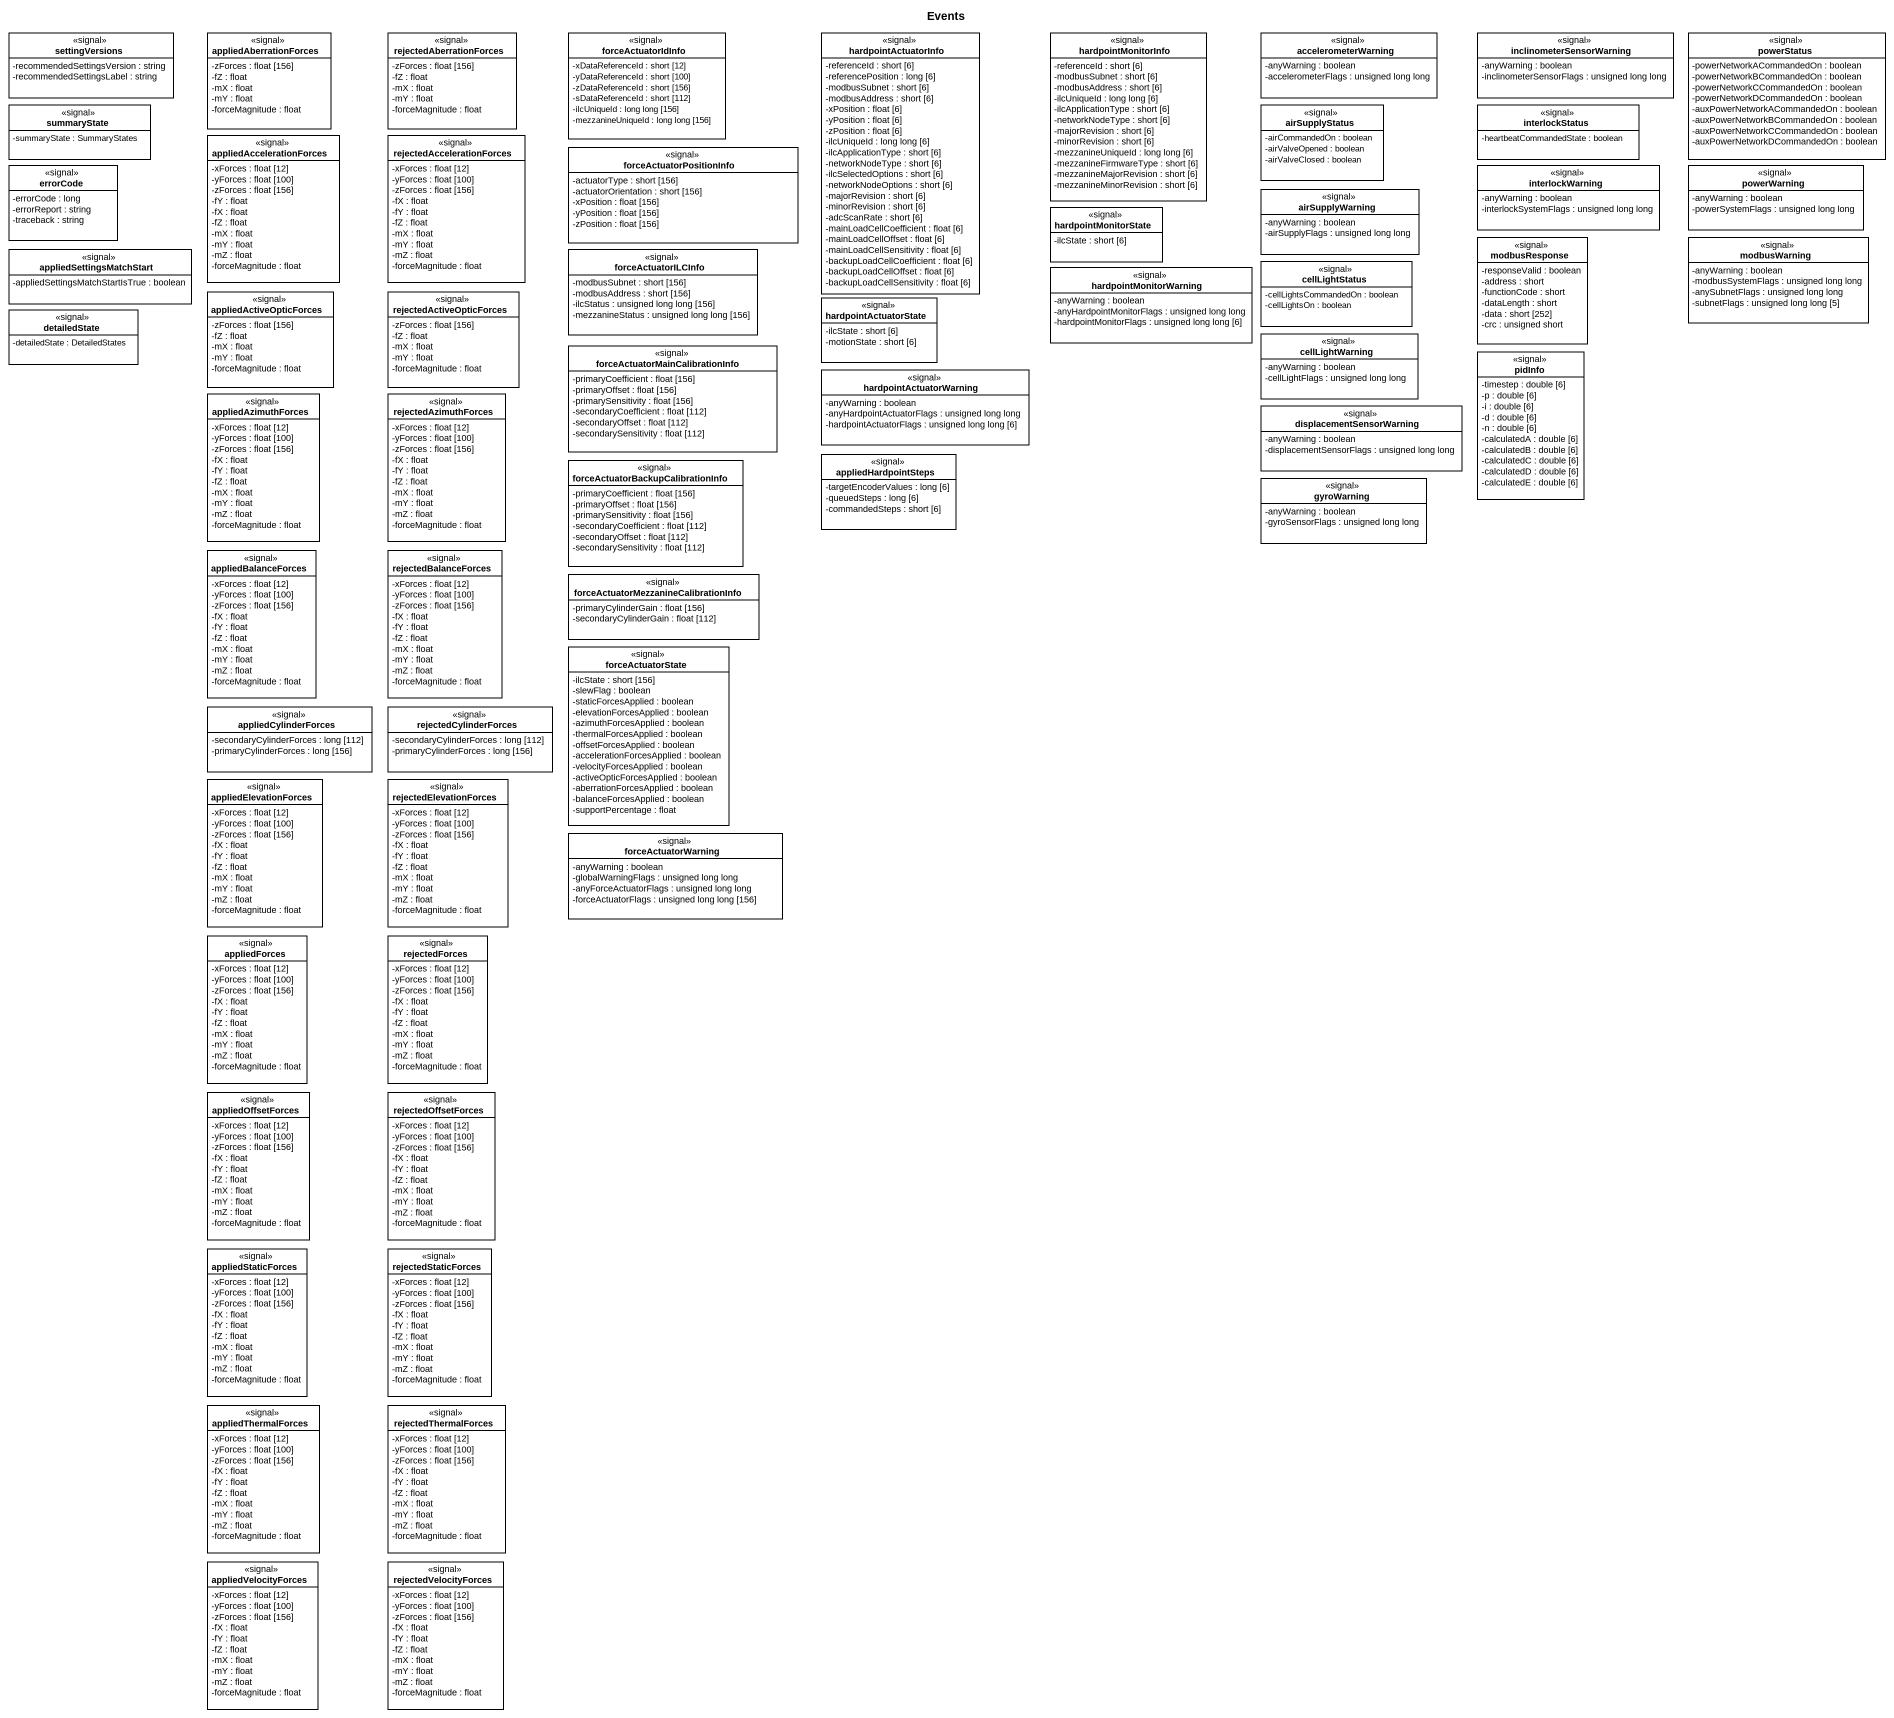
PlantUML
@startuml
title Events
hide circle
hide empty members
skinparam classAttributeIconSize 0
class settingVersions <<signal>> {
  -recommendedSettingsVersion : string
  -recommendedSettingsLabel : string
}
class appliedAberrationForces <<signal>> {
  -zForces : float [156]
  -fZ : float
  -mX : float
  -mY : float
  -forceMagnitude : float
}
class rejectedAberrationForces <<signal>> {
  -zForces : float [156]
  -fZ : float
  -mX : float
  -mY : float
  -forceMagnitude : float
}
class forceActuatorIdInfo <<signal>> {
  -xDataReferenceId : short [12]
  -yDataReferenceId : short [100]
  -zDataReferenceId : short [156]
  -sDataReferenceId : short [112]
  -ilcUniqueId : long long [156]
  -mezzanineUniqueId : long long [156]
}
class hardpointActuatorInfo <<signal>> {
  -referenceId : short [6]
  -referencePosition : long [6]
  -modbusSubnet : short [6]
  -modbusAddress : short [6]
  -xPosition : float [6]
  -yPosition : float [6]
  -zPosition : float [6]
  -ilcUniqueId : long long [6]
  -ilcApplicationType : short [6]
  -networkNodeType : short [6]
  -ilcSelectedOptions : short [6]
  -networkNodeOptions : short [6]
  -majorRevision : short [6]
  -minorRevision : short [6]
  -adcScanRate : short [6]
  -mainLoadCellCoefficient : float [6]
  -mainLoadCellOffset : float [6]
  -mainLoadCellSensitivity : float [6]
  -backupLoadCellCoefficient : float [6]
  -backupLoadCellOffset : float [6]
  -backupLoadCellSensitivity : float [6]
}
class hardpointMonitorInfo <<signal>> {
  -referenceId : short [6]
  -modbusSubnet : short [6]
  -modbusAddress : short [6]
  -ilcUniqueId : long long [6]
  -ilcApplicationType : short [6]
  -networkNodeType : short [6]
  -majorRevision : short [6]
  -minorRevision : short [6]
  -mezzanineUniqueId : long long [6]
  -mezzanineFirmwareType : short [6]
  -mezzanineMajorRevision : short [6]
  -mezzanineMinorRevision : short [6]
}
class accelerometerWarning <<signal>> {
  -anyWarning : boolean
  -accelerometerFlags : unsigned long long
}
class inclinometerSensorWarning <<signal>> {
  -anyWarning : boolean
  -inclinometerSensorFlags : unsigned long long
}
class powerStatus <<signal>> {
  -powerNetworkACommandedOn : boolean
  -powerNetworkBCommandedOn : boolean
  -powerNetworkCCommandedOn : boolean
  -powerNetworkDCommandedOn : boolean
  -auxPowerNetworkACommandedOn : boolean
  -auxPowerNetworkBCommandedOn : boolean
  -auxPowerNetworkCCommandedOn : boolean
  -auxPowerNetworkDCommandedOn : boolean
}
class summaryState <<signal>> {
  -summaryState : SummaryStates
}
class airSupplyStatus <<signal>> {
  -airCommandedOn : boolean
  -airValveOpened : boolean
  -airValveClosed : boolean
}
class interlockStatus <<signal>> {
  -heartbeatCommandedState : boolean
}
class errorCode <<signal>> {
  -errorCode : long
  -errorReport : string
  -traceback : string
}
class appliedAccelerationForces <<signal>> {
  -xForces : float [12]
  -yForces : float [100]
  -zForces : float [156]
  -fY : float
  -fX : float
  -fZ : float
  -mX : float
  -mY : float
  -mZ : float
  -forceMagnitude : float
}
class rejectedAccelerationForces <<signal>> {
  -xForces : float [12]
  -yForces : float [100]
  -zForces : float [156]
  -fX : float
  -fY : float
  -fZ : float
  -mX : float
  -mY : float
  -mZ : float
  -forceMagnitude : float
}
class forceActuatorPositionInfo <<signal>> {
  -actuatorType : short [156]
  -actuatorOrientation : short [156]
  -xPosition : float [156]
  -yPosition : float [156]
  -zPosition : float [156]
}
class interlockWarning <<signal>> {
  -anyWarning : boolean
  -interlockSystemFlags : unsigned long long
}
class powerWarning <<signal>> {
  -anyWarning : boolean
  -powerSystemFlags : unsigned long long
}
class hardpointMonitorState <<signal>> {
  -ilcState : short [6]
}
class airSupplyWarning <<signal>> {
  -anyWarning : boolean
  -airSupplyFlags : unsigned long long
}
class modbusResponse <<signal>> {
  -responseValid : boolean
  -address : short
  -functionCode : short
  -dataLength : short
  -data : short [252]
  -crc : unsigned short
}
class modbusWarning <<signal>> {
  -anyWarning : boolean
  -modbusSystemFlags : unsigned long long
  -anySubnetFlags : unsigned long long
  -subnetFlags : unsigned long long [5]
}
class appliedSettingsMatchStart <<signal>> {
  -appliedSettingsMatchStartIsTrue : boolean
}
class forceActuatorILCInfo <<signal>> {
  -modbusSubnet : short [156]
  -modbusAddress : short [156]
  -ilcStatus : unsigned long long [156]
  -mezzanineStatus : unsigned long long [156]
}
class hardpointMonitorWarning <<signal>> {
  -anyWarning : boolean
  -anyHardpointMonitorFlags : unsigned long long
  -hardpointMonitorFlags : unsigned long long [6]
}
class cellLightStatus <<signal>> {
  -cellLightsCommandedOn : boolean
  -cellLightsOn : boolean
}
class detailedState <<signal>> {
  -detailedState : DetailedStates
}
class appliedActiveOpticForces <<signal>> {
  -zForces : float [156]
  -fZ : float
  -mX : float
  -mY : float
  -forceMagnitude : float
}
class rejectedActiveOpticForces <<signal>> {
  -zForces : float [156]
  -fZ : float
  -mX : float
  -mY : float
  -forceMagnitude : float
}
class hardpointActuatorState <<signal>> {
  -ilcState : short [6]
  -motionState : short [6]
}
class "forceActuatorMainCalibrationInfo" as forceActuatorMainCalibration <<signal>> {
  -primaryCoefficient : float [156]
  -primaryOffset : float [156]
  -primarySensitivity : float [156]
  -secondaryCoefficient : float [112]
  -secondaryOffset : float [112]
  -secondarySensitivity : float [112]
}
class cellLightWarning <<signal>> {
  -anyWarning : boolean
  -cellLightFlags : unsigned long long
}
class pidInfo <<signal>> {
  -timestep : double [6]
  -p : double [6]
  -i : double [6]
  -d : double [6]
  -n : double [6]
  -calculatedA : double [6]
  -calculatedB : double [6]
  -calculatedC : double [6]
  -calculatedD : double [6]
  -calculatedE : double [6]
}
class appliedAzimuthForces <<signal>> {
  -xForces : float [12]
  -yForces : float [100]
  -zForces : float [156]
  -fX : float
  -fY : float
  -fZ : float
  -mX : float
  -mY : float
  -mZ : float
  -forceMagnitude : float
}
class rejectedAzimuthForces <<signal>> {
  -xForces : float [12]
  -yForces : float [100]
  -zForces : float [156]
  -fX : float
  -fY : float
  -fZ : float
  -mX : float
  -mY : float
  -mZ : float
  -forceMagnitude : float
}
class hardpointActuatorWarning <<signal>> {
  -anyWarning : boolean
  -anyHardpointActuatorFlags : unsigned long long
  -hardpointActuatorFlags : unsigned long long [6]
}
class displacementSensorWarning <<signal>> {
  -anyWarning : boolean
  -displacementSensorFlags : unsigned long long
}
class "forceActuatorBackupCalibrationInfo" as forceActuatorBackupCalibrati <<signal>> {
  -primaryCoefficient : float [156]
  -primaryOffset : float [156]
  -primarySensitivity : float [156]
  -secondaryCoefficient : float [112]
  -secondaryOffset : float [112]
  -secondarySensitivity : float [112]
}
class appliedHardpointSteps <<signal>> {
  -targetEncoderValues : long [6]
  -queuedSteps : long [6]
  -commandedSteps : short [6]
}
class gyroWarning <<signal>> {
  -anyWarning : boolean
  -gyroSensorFlags : unsigned long long
}
class appliedBalanceForces <<signal>> {
  -xForces : float [12]
  -yForces : float [100]
  -zForces : float [156]
  -fX : float
  -fY : float
  -fZ : float
  -mX : float
  -mY : float
  -mZ : float
  -forceMagnitude : float
}
class rejectedBalanceForces <<signal>> {
  -xForces : float [12]
  -yForces : float [100]
  -zForces : float [156]
  -fX : float
  -fY : float
  -fZ : float
  -mX : float
  -mY : float
  -mZ : float
  -forceMagnitude : float
}
class "forceActuatorMezzanineCalibrationInfo" as forceActuatorMezzanineCalibr <<signal>> {
  -primaryCylinderGain : float [156]
  -secondaryCylinderGain : float [112]
}
class forceActuatorState <<signal>> {
  -ilcState : short [156]
  -slewFlag : boolean
  -staticForcesApplied : boolean
  -elevationForcesApplied : boolean
  -azimuthForcesApplied : boolean
  -thermalForcesApplied : boolean
  -offsetForcesApplied : boolean
  -accelerationForcesApplied : boolean
  -velocityForcesApplied : boolean
  -activeOpticForcesApplied : boolean
  -aberrationForcesApplied : boolean
  -balanceForcesApplied : boolean
  -supportPercentage : float
}
class appliedCylinderForces <<signal>> {
  -secondaryCylinderForces : long [112]
  -primaryCylinderForces : long [156]
}
class rejectedCylinderForces <<signal>> {
  -secondaryCylinderForces : long [112]
  -primaryCylinderForces : long [156]
}
class appliedElevationForces <<signal>> {
  -xForces : float [12]
  -yForces : float [100]
  -zForces : float [156]
  -fX : float
  -fY : float
  -fZ : float
  -mX : float
  -mY : float
  -mZ : float
  -forceMagnitude : float
}
class rejectedElevationForces <<signal>> {
  -xForces : float [12]
  -yForces : float [100]
  -zForces : float [156]
  -fX : float
  -fY : float
  -fZ : float
  -mX : float
  -mY : float
  -mZ : float
  -forceMagnitude : float
}
class forceActuatorWarning <<signal>> {
  -anyWarning : boolean
  -globalWarningFlags : unsigned long long
  -anyForceActuatorFlags : unsigned long long
  -forceActuatorFlags : unsigned long long [156]
}
class appliedForces <<signal>> {
  -xForces : float [12]
  -yForces : float [100]
  -zForces : float [156]
  -fX : float
  -fY : float
  -fZ : float
  -mX : float
  -mY : float
  -mZ : float
  -forceMagnitude : float
}
class rejectedForces <<signal>> {
  -xForces : float [12]
  -yForces : float [100]
  -zForces : float [156]
  -fX : float
  -fY : float
  -fZ : float
  -mX : float
  -mY : float
  -mZ : float
  -forceMagnitude : float
}
class appliedOffsetForces <<signal>> {
  -xForces : float [12]
  -yForces : float [100]
  -zForces : float [156]
  -fX : float
  -fY : float
  -fZ : float
  -mX : float
  -mY : float
  -mZ : float
  -forceMagnitude : float
}
class rejectedOffsetForces <<signal>> {
  -xForces : float [12]
  -yForces : float [100]
  -zForces : float [156]
  -fX : float
  -fY : float
  -fZ : float
  -mX : float
  -mY : float
  -mZ : float
  -forceMagnitude : float
}
class appliedStaticForces <<signal>> {
  -xForces : float [12]
  -yForces : float [100]
  -zForces : float [156]
  -fX : float
  -fY : float
  -fZ : float
  -mX : float
  -mY : float
  -mZ : float
  -forceMagnitude : float
}
class rejectedStaticForces <<signal>> {
  -xForces : float [12]
  -yForces : float [100]
  -zForces : float [156]
  -fX : float
  -fY : float
  -fZ : float
  -mX : float
  -mY : float
  -mZ : float
  -forceMagnitude : float
}
class appliedThermalForces <<signal>> {
  -xForces : float [12]
  -yForces : float [100]
  -zForces : float [156]
  -fX : float
  -fY : float
  -fZ : float
  -mX : float
  -mY : float
  -mZ : float
  -forceMagnitude : float
}
class rejectedThermalForces <<signal>> {
  -xForces : float [12]
  -yForces : float [100]
  -zForces : float [156]
  -fX : float
  -fY : float
  -fZ : float
  -mX : float
  -mY : float
  -mZ : float
  -forceMagnitude : float
}
class appliedVelocityForces <<signal>> {
  -xForces : float [12]
  -yForces : float [100]
  -zForces : float [156]
  -fX : float
  -fY : float
  -fZ : float
  -mX : float
  -mY : float
  -mZ : float
  -forceMagnitude : float
}
class rejectedVelocityForces <<signal>> {
  -xForces : float [12]
  -yForces : float [100]
  -zForces : float [156]
  -fX : float
  -fY : float
  -fZ : float
  -mX : float
  -mY : float
  -mZ : float
  -forceMagnitude : float
}
@enduml
